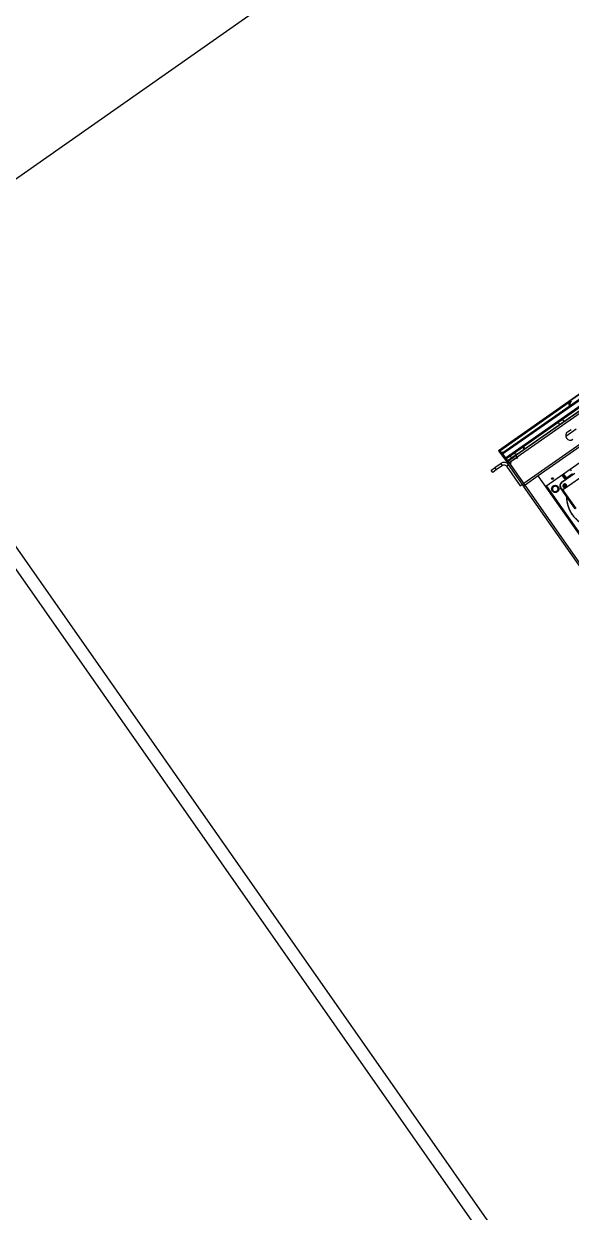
# Model space of a CAD drawing. Header units: millimetres. Extents: x 152904052 to 153933663, y 538271515 to 539240469.
# Drawn here: x 153345205 to 153346420, y 538940751 to 538943388 of the extents above; entities that cross this region are included whole.
import ezdxf

# ---------------------------------------------------------------- set-up
doc = ezdxf.new("R2010")
doc.units = ezdxf.units.MM
doc.layers.add('POWR', color=5, linetype='Continuous')

msp = doc.modelspace()

# ---------------------------------------------------------------- linework, layer by layer
at = {"layer": 'POWR', "color": 7}
for p, q in [((153348058.6, 538943663.1), (153346297.5, 538942429.9)), ((153348061, 538943659.7), (153346299.8, 538942426.6)), ((153348110.8, 538943625.3), (153346315.2, 538942368)), ((153346258.7, 538942441.6), (153347159.8, 538943072.6)), ((153346267.9, 538942433.8), (153347164.1, 538943061.3)), ((153346268.4, 538942436.7), (153347161.1, 538943061.8)), ((153346274.1, 538942424.9), (153347170.2, 538943052.4)), ((153346277.1, 538942424.4), (153347169.7, 538943049.4)), ((153346300.9, 538942433.8), (153347150.7, 538943028.9)), ((153347192.8, 538942977.5), (153346347, 538942385.3)), ((153346673.3, 538942577.9), (153346363.8, 538942361.3)), ((153346485.1, 538942598.2), (153346419.2, 538942552)), ((153346259.7, 538942440.3), (153346419.2, 538942552)), ((153346415.7, 538942547.6), (153346261.9, 538942439.9)), ((153346390.8, 538942504.1), (153346394.2, 538942499.2)), ((153346404.1, 538942506), (153346400.6, 538942511)), ((153346431.1, 538942488.6), (153346407.9, 538942472.4)), ((153346411.9, 538942482.6), (153346420.1, 538942488.3)), ((153346312.2, 538942449), (153346315.6, 538942444.1)), ((153346313.8, 538942450.2), (153346317.2, 538942445.2)), ((153346259.7, 538942440.3), (153346258.7, 538942441.6)), ((153346261, 538942441.2), (153346259.7, 538942440.2)), ((153346259.7, 538942440.2), (153346276.3, 538942416.6)), ((153346261, 538942441.2), (153346261, 538942441.2)), ((153346261, 538942441.2), (153346277.6, 538942417.5)), ((153346261.9, 538942439.9), (153346263.8, 538942437.1)), ((153346263.8, 538942437.1), (153346265.1, 538942438.1)), ((153346265.1, 538942438.1), (153346267.6, 538942434.6)), ((153346267.9, 538942433.8), (153346274.1, 538942424.9)), ((153346274.4, 538942424.8), (153346278.9, 538942418.4)), ((153346276.3, 538942416.6), (153346280.4, 538942419.4)), ((153346277, 538942424.4), (153346277.1, 538942424.4)), ((153346280.3, 538942417.9), (153346297.5, 538942429.9)), ((153346300.9, 538942433.8), (153346280.4, 538942419.4)), ((153346280.4, 538942419.4), (153346281.1, 538942418.4)), ((153346282.6, 538942414.7), (153346299.7, 538942426.6)), ((153346284.3, 538942429.5), (153346287.8, 538942424.6)), ((153346285.9, 538942416.7), (153346298.2, 538942425.3)), ((153346297.6, 538942431.5), (153346294.1, 538942436.4)), ((153346297.5, 538942429.9), (153346299.7, 538942426.6)), ((153346299.3, 538942423.8), (153346298.2, 538942425.3)), ((153346301, 538942424.9), (153346299.3, 538942423.8)), ((153346299.8, 538942426.6), (153346299.7, 538942426.6)), ((153346299.8, 538942426.6), (153346301, 538942424.9)), ((153346301.5, 538942432.8), (153346300.9, 538942433.8)), ((153346242.6, 538942397.6), (153346250.3, 538942403)), ((153346246.1, 538942392.7), (153346242.6, 538942397.6)), ((153346253.7, 538942398.1), (153346246.1, 538942392.7)), ((153346264.3, 538942412.8), (153346250.3, 538942403)), ((153346250.3, 538942403), (153346253.7, 538942398.1)), ((153346267.7, 538942407.9), (153346253.7, 538942398.1)), ((153346267.7, 538942407.9), (153346264.3, 538942412.8)), ((153346276.1, 538942406.4), (153346281, 538942409.8)), ((153346276.1, 538942406.4), (153346306.5, 538942363)), ((153346277, 538942415.6), (153346276.3, 538942416.6)), ((153346280.3, 538942417.9), (153346277, 538942415.6)), ((153346277, 538942415.6), (153346278.1, 538942414)), ((153346278.6, 538942414.4), (153346278.1, 538942414)), ((153346279.3, 538942412.2), (153346278.1, 538942414)), ((153346279, 538942416.4), (153346278.7, 538942416.8)), ((153346282.6, 538942414.5), (153346279.3, 538942412.2)), ((153346313.1, 538942364), (153346279.3, 538942412.2)), ((153346282.6, 538942414.7), (153346280.3, 538942417.9)), ((153346316.4, 538942366.3), (153346282.6, 538942414.5)), ((153346285.9, 538942416.7), (153346285, 538942411.2)), ((153346315.2, 538942368), (153346285, 538942411.2)), ((153346403.2, 538942355.6), (153346458.1, 538942394.1)), ((153346420.8, 538942396), (153346418.4, 538942399.5)), ((153346306.5, 538942363), (153346311.4, 538942366.4)), ((153346316.4, 538942366.3), (153346313.1, 538942364)), ((153346317.5, 538942364.6), (153346316.4, 538942366.3)), ((153346347, 538942385.3), (153346317.6, 538942364.7)), ((153346817.4, 538941713.6), (153346347, 538942385.3)), ((153346398.7, 538942370.8), (153346427.8, 538942391.1)), ((153346399.2, 538942370), (153346398.7, 538942370.8)), ((153346428.3, 538942390.3), (153346399.2, 538942370)), ((153346406, 538942378.4), (153346400.2, 538942386.7)), ((153346407.2, 538942379.2), (153346401.4, 538942387.6)), ((153346402, 538942388), (153346407.9, 538942379.7)), ((153346402, 538942388), (153346407.9, 538942379.7)), ((153346408.4, 538942380.1), (153346402.6, 538942388.4)), ((153346403.2, 538942388.8), (153346409.1, 538942380.5)), ((153346403.2, 538942388.8), (153346409.1, 538942380.5)), ((153346409.4, 538942380.8), (153346403.6, 538942389.1)), ((153346406, 538942378.4), (153346407.2, 538942379.2)), ((153346407.9, 538942379.7), (153346407.2, 538942379.2)), ((153346407.9, 538942379.7), (153346408.4, 538942380.1)), ((153346407.9, 538942379.7), (153346407.9, 538942379.7)), ((153346409.1, 538942380.5), (153346408.4, 538942380.1)), ((153346409.7, 538942378.5), (153346408.6, 538942380.2)), ((153346409.1, 538942380.5), (153346409.4, 538942380.8)), ((153346409.1, 538942380.5), (153346409.1, 538942380.5)), ((153346409.4, 538942380.8), (153346422.9, 538942390.2)), ((153346410.4, 538942381.4), (153346410.6, 538942381.4)), ((153346410.6, 538942381.6), (153346411.8, 538942380)), ((153346410.7, 538942381.6), (153346411.9, 538942380)), ((153346410.7, 538942381), (153346410.9, 538942381.2)), ((153346314.3, 538942362.3), (153346313.1, 538942364)), ((153346314.3, 538942362.3), (153346317.6, 538942364.7)), ((153346784.6, 538941690.6), (153346314.3, 538942362.3)), ((153346787.9, 538941693), (153346317.6, 538942364.7)), ((153346365.5, 538942362.4), (153346485.9, 538942190.4)), ((153346396.5, 538942358.2), (153346397.3, 538942358.8)), ((153346429.2, 538942311.6), (153346396.5, 538942358.2)), ((153346397.3, 538942358.8), (153346399, 538942356.4)), ((153346430, 538942312.1), (153346399, 538942356.4)), ((153346400, 538942355.5), (153346430.2, 538942312.3)), ((153346402.7, 538942360.8), (153346402.5, 538942360.7)), ((153346403.7, 538942362.2), (153346404.8, 538942362.9)), ((153346404.4, 538942361.3), (153346403.7, 538942362.2)), ((153346404.2, 538942362.1), (153346403.7, 538942362.2)), ((153346404.2, 538942364.6), (153346405.1, 538942365.2)), ((153346404.9, 538942363.6), (153346404.2, 538942364.6)), ((153346404.6, 538942364.5), (153346404.2, 538942364.6)), ((153346404.2, 538942362.1), (153346404.9, 538942362.6)), ((153346405.2, 538942362.2), (153346404.4, 538942361.7)), ((153346405.4, 538942362), (153346404.4, 538942361.3)), ((153346404.4, 538942361.7), (153346404.4, 538942361.3)), ((153346404.6, 538942364.5), (153346405, 538942364.8)), ((153346405.1, 538942363.8), (153346404.6, 538942364.5)), ((153346404.9, 538942362.6), (153346404.8, 538942362.9)), ((153346405.1, 538942363.8), (153346404.9, 538942363.6)), ((153346405, 538942364.8), (153346405.1, 538942365.2)), ((153346405, 538942364.8), (153346405.5, 538942364)), ((153346405.1, 538942365.2), (153346405.8, 538942364.2)), ((153346405.2, 538942362.2), (153346405.4, 538942362)), ((153346405.5, 538942364), (153346405.8, 538942364.2)), ((153346406.3, 538942362), (153346406.1, 538942361.9)), ((153346406.8, 538942360.8), (153346406.1, 538942361.9)), ((153346406.9, 538942361.3), (153346406.3, 538942362)), ((153346406.5, 538942364.1), (153346407.5, 538942364.8)), ((153346406.6, 538942363.8), (153346406.5, 538942364.1)), ((153346406.6, 538942363.8), (153346407.4, 538942364.4)), ((153346406.7, 538942362.3), (153346407, 538942362.5)), ((153346406.7, 538942362.3), (153346407.3, 538942361.5)), ((153346407.7, 538942361.5), (153346406.8, 538942360.8)), ((153346406.9, 538942361.3), (153346406.8, 538942360.8)), ((153346407.7, 538942364), (153346406.9, 538942363.4)), ((153346406.9, 538942363.4), (153346407.1, 538942363.2)), ((153346407.3, 538942361.5), (153346406.9, 538942361.3)), ((153346407, 538942362.5), (153346407.7, 538942361.5)), ((153346408.1, 538942363.9), (153346407.1, 538942363.2)), ((153346407.3, 538942361.5), (153346407.7, 538942361.5)), ((153346407.4, 538942364.4), (153346407.5, 538942364.8)), ((153346407.4, 538942364.4), (153346407.7, 538942364)), ((153346407.5, 538942364.8), (153346408.1, 538942363.9)), ((153346407.7, 538942364), (153346408.1, 538942363.9)), ((153346409.1, 538942365.3), (153346409.3, 538942365.4))]:
    msp.add_line(p, q, dxfattribs=at)
msp.add_lwpolyline([(153330841.6, 538928976.8), (153328958.8, 538931665.8), (153359501.3, 538953081.9), (153361398.2, 538950372.8), (153330841.6, 538928976.8)], dxfattribs=at)
for points in [[(153344132.6, 538938503), (153342411.9, 538940960.5), (153344869.4, 538942681.3), (153346590.1, 538940223.8)], [(153342451.6, 538940953.5), (153344139.6, 538938542.7), (153346550.4, 538940230.8), (153344862.4, 538942641.6)]]:
    msp.add_lwpolyline(points, close=True, dxfattribs=at)
msp.add_circle((153346378.6, 538942378.9), 2.1, dxfattribs=at)
for centre, radius, start, end in [((153346425, 538942543.9), 10, 125, 203.463), ((153346425, 538942543.9), 8, 125, 200.5225), ((153346417.7, 538942474.4), 10, 125, 305), ((153346269.6, 538942435), 2.1, 125, 215), ((153346271.2, 538942403), 12, 35, 125), ((153346271.2, 538942403), 6, 35, 125), ((153346279.8, 538942415.2), 2.1, 150.2088, 215), ((153346282.7, 538942414.6), 4.1, 125, 215), ((153346282.7, 538942414.6), 0.1, 125, 215), ((153346403.8, 538942363.4), 9, 125, 215), ((153346403.8, 538942363.4), 8, 125, 215), ((153346405.9, 538942363), 4.15, 35, 215), ((153346405.9, 538942363), 3.9, 35, 215), ((153346401.5, 538942358.1), 3, 215, 305), ((153346405.9, 538942363), 4.15, 215, 35), ((153346405.9, 538942363), 3.9, 215, 35), ((153346404.5, 538942363.3), 0.5, 305, 35), ((153346404.5, 538942363.3), 0.807, 305, 35), ((153346405.7, 538942361.6), 0.807, 35, 125), ((153346405.7, 538942361.6), 0.5, 35, 125), ((153346406.2, 538942364.5), 0.807, 215, 305), ((153346406.2, 538942364.5), 0.5, 215, 305), ((153346407.4, 538942362.8), 0.807, 125, 215), ((153346407.4, 538942362.8), 0.5, 125, 215)]:
    msp.add_arc(centre, radius, start, end, dxfattribs=at)
for points, knots in [([(153346267.9, 538942433.8), (153346267.9, 538942434.1), (153346267.9, 538942434.7), (153346267.9, 538942435.6), (153346268, 538942436.3), (153346268.3, 538942436.6), (153346268.4, 538942436.7)], [0, 0, 0, 0, 0.230728, 0.485563, 0.740459, 1, 1, 1, 1]), ([(153346410.6, 538942381.4), (153346410.6, 538942381.3), (153346410.6, 538942381.2), (153346410.5, 538942381), (153346410.5, 538942381)], [0, 0, 0, 0, 0.499894, 1, 1, 1, 1]), ([(153346410.7, 538942381), (153346410.6, 538942381), (153346410.4, 538942380.9), (153346410.5, 538942381), (153346410.7, 538942381.1), (153346410.8, 538942381.3), (153346410.8, 538942381.3)], [0, 0, 0, 0, 0.324496, 0.642087, 0.972069, 1, 1, 1, 1]), ([(153346410.9, 538942381.6), (153346410.8, 538942381.5), (153346410.6, 538942381.4), (153346410.6, 538942381.4), (153346410.6, 538942381.4), (153346410.6, 538942381.5)], [0, 0, 0, 0, 0.402272, 0.802406, 1, 1, 1, 1]), ([(153346410.9, 538942381.2), (153346410.9, 538942381.2), (153346410.9, 538942381.2), (153346410.8, 538942381.1), (153346410.7, 538942381.1), (153346410.7, 538942381)], [0, 0, 0, 0, 0.063595, 0.275438, 1, 1, 1, 1]), ([(153346378.1, 538942351.5), (153346377.8, 538942352.1), (153346377.1, 538942353.2), (153346376.6, 538942355.3), (153346376.7, 538942357.5), (153346377.4, 538942359.6), (153346378.5, 538942361.3), (153346380, 538942362.7), (153346381.8, 538942363.7), (153346383.9, 538942364.1), (153346386.1, 538942364.1), (153346388.2, 538942363.4), (153346390, 538942362.2), (153346390.8, 538942361.2), (153346391.2, 538942360.7)], [0, 0, 0, 0, 0.078504, 0.162677, 0.25, 0.337323, 0.421496, 0.5, 0.578504, 0.662677, 0.75, 0.837323, 0.921496, 1, 1, 1, 1]), ([(153346377.6, 538942354.7), (153346377.8, 538942355.3), (153346378.2, 538942356.4), (153346378.6, 538942357.6), (153346378.8, 538942358.1)], [0, 0, 0, 0, 0.574451, 1, 1, 1, 1]), ([(153346380, 538942352), (153346379.6, 538942352.5), (153346378.8, 538942353.4), (153346378, 538942354.3), (153346377.6, 538942354.7)], [0, 0, 0, 0, 0.5429, 1, 1, 1, 1]), ([(153346391.2, 538942360.7), (153346391.6, 538942360.1), (153346392.3, 538942358.9), (153346392.7, 538942356.9), (153346392.7, 538942354.7), (153346392, 538942352.6), (153346390.8, 538942350.8), (153346389.3, 538942349.5), (153346387.5, 538942348.5), (153346385.5, 538942348), (153346383.3, 538942348.1), (153346381.2, 538942348.8), (153346379.4, 538942349.9), (153346378.5, 538942351), (153346378.1, 538942351.5)], [0, 0, 0, 0, 0.078504, 0.162677, 0.25, 0.337323, 0.421496, 0.5, 0.578504, 0.662677, 0.75, 0.837323, 0.921496, 1, 1, 1, 1]), ([(153346378.8, 538942358.1), (153346378.6, 538942357.5), (153346378.3, 538942356.3), (153346378.6, 538942354.6), (153346379.1, 538942353.1), (153346379.7, 538942352.3), (153346380, 538942352)], [0, 0, 0, 0, 0.2757314, 0.5610422, 0.7842685, 1, 1, 1, 1]), ([(153346383.5, 538942362.2), (153346382.9, 538942362), (153346381.7, 538942361.7), (153346380.3, 538942360.6), (153346379.3, 538942359.4), (153346379, 538942358.5), (153346378.8, 538942358.1)], [0, 0, 0, 0, 0.275731, 0.561042, 0.784269, 1, 1, 1, 1]), ([(153346378.8, 538942358.1), (153346379, 538942358.7), (153346379.4, 538942359.9), (153346379.8, 538942361), (153346379.9, 538942361.5)], [0, 0, 0, 0, 0.5429, 1, 1, 1, 1]), ([(153346379.9, 538942361.5), (153346380.6, 538942361.6), (153346381.8, 538942361.8), (153346383, 538942362.1), (153346383.5, 538942362.2)], [0, 0, 0, 0, 0.574451, 1, 1, 1, 1]), ([(153346380, 538942352), (153346380.4, 538942351.6), (153346381.3, 538942350.7), (153346382.9, 538942350), (153346384.5, 538942349.8), (153346385.4, 538942349.9), (153346385.9, 538942350)], [0, 0, 0, 0, 0.275731, 0.561042, 0.784269, 1, 1, 1, 1]), ([(153346382.4, 538942349.3), (153346381.9, 538942349.8), (153346381.1, 538942350.7), (153346380.3, 538942351.6), (153346380, 538942352)], [0, 0, 0, 0, 0.574451, 1, 1, 1, 1]), ([(153346385.9, 538942350), (153346385.2, 538942349.8), (153346384, 538942349.6), (153346382.9, 538942349.4), (153346382.4, 538942349.3)], [0, 0, 0, 0, 0.5429, 1, 1, 1, 1]), ([(153346383.5, 538942362.2), (153346384.1, 538942362.3), (153346385.3, 538942362.6), (153346386.5, 538942362.8), (153346387, 538942362.9)], [0, 0, 0, 0, 0.5429, 1, 1, 1, 1]), ([(153346389.4, 538942360.2), (153346388.9, 538942360.6), (153346388, 538942361.5), (153346386.4, 538942362.1), (153346384.9, 538942362.4), (153346383.9, 538942362.2), (153346383.5, 538942362.2)], [0, 0, 0, 0, 0.275731, 0.561042, 0.784269, 1, 1, 1, 1]), ([(153346385.9, 538942350), (153346386.5, 538942350.1), (153346387.6, 538942350.5), (153346389, 538942351.5), (153346390, 538942352.8), (153346390.4, 538942353.6), (153346390.6, 538942354.1)], [0, 0, 0, 0, 0.275731, 0.561042, 0.784269, 1, 1, 1, 1]), ([(153346389.4, 538942350.7), (153346388.7, 538942350.5), (153346387.6, 538942350.3), (153346386.4, 538942350.1), (153346385.9, 538942350)], [0, 0, 0, 0, 0.5744509, 1, 1, 1, 1]), ([(153346387, 538942362.9), (153346387.4, 538942362.4), (153346388.2, 538942361.5), (153346389, 538942360.6), (153346389.4, 538942360.2)], [0, 0, 0, 0, 0.574451, 1, 1, 1, 1]), ([(153346390.6, 538942354.1), (153346390.7, 538942354.7), (153346391, 538942355.8), (153346390.8, 538942357.6), (153346390.2, 538942359), (153346389.6, 538942359.8), (153346389.4, 538942360.2)], [0, 0, 0, 0, 0.275731, 0.561042, 0.784269, 1, 1, 1, 1]), ([(153346389.4, 538942360.2), (153346389.8, 538942359.7), (153346390.6, 538942358.8), (153346391.4, 538942357.9), (153346391.7, 538942357.5)], [0, 0, 0, 0, 0.5429, 1, 1, 1, 1]), ([(153346390.6, 538942354.1), (153346390.4, 538942353.4), (153346390, 538942352.3), (153346389.6, 538942351.2), (153346389.4, 538942350.7)], [0, 0, 0, 0, 0.5429, 1, 1, 1, 1]), ([(153346391.7, 538942357.5), (153346391.5, 538942356.8), (153346391.1, 538942355.7), (153346390.7, 538942354.6), (153346390.6, 538942354.1)], [0, 0, 0, 0, 0.574451, 1, 1, 1, 1]), ([(153346409.8, 538942339.2), (153346409.8, 538942338.5), (153346409.6, 538942334.7), (153346410.5, 538942327.9), (153346412.4, 538942319), (153346415.7, 538942310.4), (153346419.9, 538942302.3), (153346425.1, 538942295), (153346431, 538942288.6), (153346437, 538942283.3), (153346441.3, 538942280.6), (153346443.2, 538942279.3)], [0, 0, 0, 0, 0.030131, 0.157165, 0.285275, 0.413386, 0.54042, 0.665356, 0.787271, 0.905377, 1, 1, 1, 1]), ([(153346442.4, 538942280.5), (153346440.8, 538942281.4), (153346437, 538942283.9), (153346431.3, 538942288.9), (153346425.4, 538942295.3), (153346420.3, 538942302.6), (153346416.1, 538942310.6), (153346412.9, 538942319.1), (153346411, 538942328), (153346410.1, 538942334.5), (153346410.3, 538942338), (153346410.3, 538942338.5)], [0, 0, 0, 0, 0.078951, 0.200388, 0.325741, 0.454201, 0.584818, 0.716542, 0.848265, 0.978883, 1, 1, 1, 1])]:
    msp.add_open_spline(points, degree=3, knots=knots, dxfattribs=at)
for points in [[(153346277.1, 538942424.4), (153346276.9, 538942424.4), (153346276.6, 538942424.2), (153346275.9, 538942424.3), (153346275, 538942424.6), (153346274.4, 538942424.8), (153346274.1, 538942424.9)], [(153346274.1, 538942424.9), (153346274.3, 538942424.7), (153346274.6, 538942424.3), (153346275.4, 538942424), (153346276.3, 538942424), (153346276.8, 538942424.3), (153346277, 538942424.4)]]:
    msp.add_open_spline(points, degree=3, dxfattribs=at)

doc.saveas('drawing.dxf')
